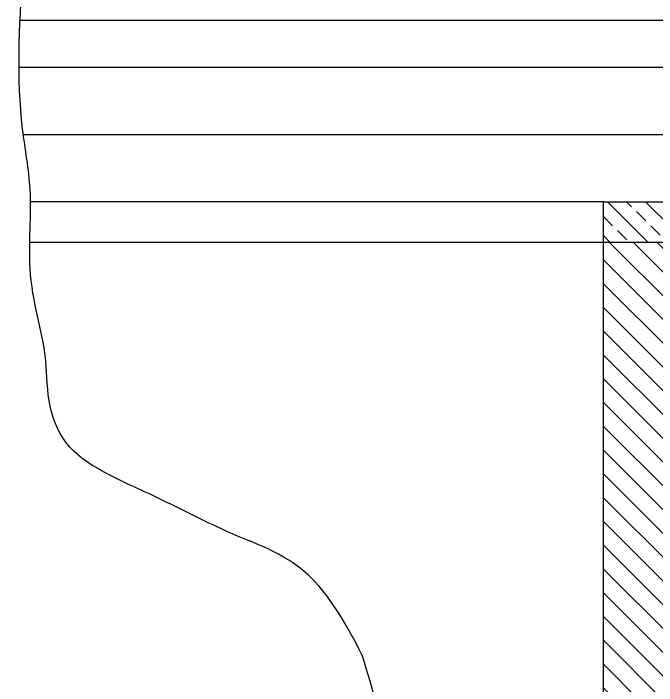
# Model space of a CAD drawing. Extents: x 1035948 to 1665131, y -158296 to 142149.
# Drawn here: x 1201798.1 to 1202276.2, y 11100.4 to 11600.2 of the extents above; entities that cross this region are included whole.
import ezdxf

# ---------------------------------------------------------------- set-up
doc = ezdxf.new("R2010")
doc.units = 0
doc.header["$LTSCALE"] = 200
doc.header["$MEASUREMENT"] = 0
doc.layers.get('0').update_dxf_attribs({"linetype": 'CONTINUOUS'})
for name, color, linetype in [('1', 123, 'CONTINUOUS'), ('HATCH', 7, 'CONTINUOUS'), ('new', 7, 'CONTINUOUS'), ('PUB_WINDW', 7, 'CONTINUOUS')]:
    doc.layers.add(name, color=color, linetype=linetype)

msp = doc.modelspace()

# ---------------------------------------------------------------- hatches: boundary and pattern name
at = {"layer": 'HATCH'}
h = msp.add_hatch(dxfattribs=at)
h.set_pattern_fill('ANSI33', color=256, scale=80, style=0)
h.set_pattern_definition([(135, (1209162.573, -16336.4), (14.142136, 14.142136), []), (135, (1209148.431, -16336.4), (14.142136, 14.142136), [10, -5])])
h.paths.add_polyline_path([(1202356.68373, 11160.17721), (1202386.68373, 11160.17721), (1202386.68373, 11460.17721), (1202236.68373, 11460.17721), (1202236.68373, 11430.17721), (1202356.68373, 11430.17721)])
at = {"layer": 'new'}
h = msp.add_hatch(dxfattribs=at)
h.set_pattern_fill('ANSI31', color=6, scale=100, style=0)
h.set_pattern_definition([(135, (1209162.573, -16386.399), (8.838835, 8.838835), [])])
h.paths.add_polyline_path([(1202356.68373, 11430.17721), (1202236.68373, 11430.17721), (1202236.68373, 10520.17721), (1202476.68373, 10520.17721), (1202476.68373, 10900.17721), (1202356.68373, 10900.17721), (1202356.68373, 10910.17721)])

# ---------------------------------------------------------------- linework, layer by layer
for p, q in [((1202236.68373, 11460.17721), (1202386.68373, 11460.17721)), ((1202236.68373, 10520.17721), (1202236.68373, 11460.17721)), ((1202236.68373, 11430.17721), (1202356.68373, 11430.17721))]:
    msp.add_line(p, q)
at = {"layer": '1'}
msp.add_open_spline([(1202057.55459, 11122.1495), (1202057.55459, 11122.1495), (1202026.22431, 11189.53713), (1201962.346, 11210.45983), (1201913.57576, 11236.77878), (1201868.13895, 11256.4907), (1201835.42428, 11276.8734), (1201822.39471, 11311.33609), (1201823.33917, 11344.58671), (1201815.09463, 11376.64804), (1201807.7827, 11417.65024), (1201813.4092, 11464.94539), (1201799.28841, 11537.01912), (1201804.41232, 11620.16378), (1201808.30413, 11687.74441), (1201809.77171, 11717.04004)], degree=3, knots=[0, 0, 0, 0, 24.181133803, 49.990168823, 76.240894451, 95.507417497, 113.023174021, 127.791136367, 141.848858846, 153.754821886, 169.110058041, 193.62602814, 212.450241207, 260.314852797, 296.999720579, 296.999720579, 296.999720579, 296.999720579], dxfattribs=at)
msp.add_spline([(1201364.15709, 11085.27869), (1201364.15709, 11025.03735), (1201422.87548, 10966.04656), (1201661.92553, 10933.0907), (1201960.14284, 10933.0907), (1202052.14548, 10964.79601), (1202074.23677, 11045.85846), (1202057.55459, 11122.1495)], degree=3, dxfattribs=at)
at = {"layer": 'HATCH'}
for p, q in [((1201803.01917, 11595.17721), (1202636.68373, 11595.17721)), ((1201802.20556, 11560.17721), (1202396.68373, 11560.17721)), ((1201805.37942, 11510.17721), (1202286.68373, 11510.17721)), ((1202236.68373, 11460.17721), (1201810.77825, 11460.17721))]:
    msp.add_line(p, q, dxfattribs=at)
at = {"layer": 'PUB_WINDW'}
msp.add_line((1201810.18672, 11430.17721), (1202236.68373, 11430.17721), dxfattribs=at)

doc.saveas('drawing.dxf')
